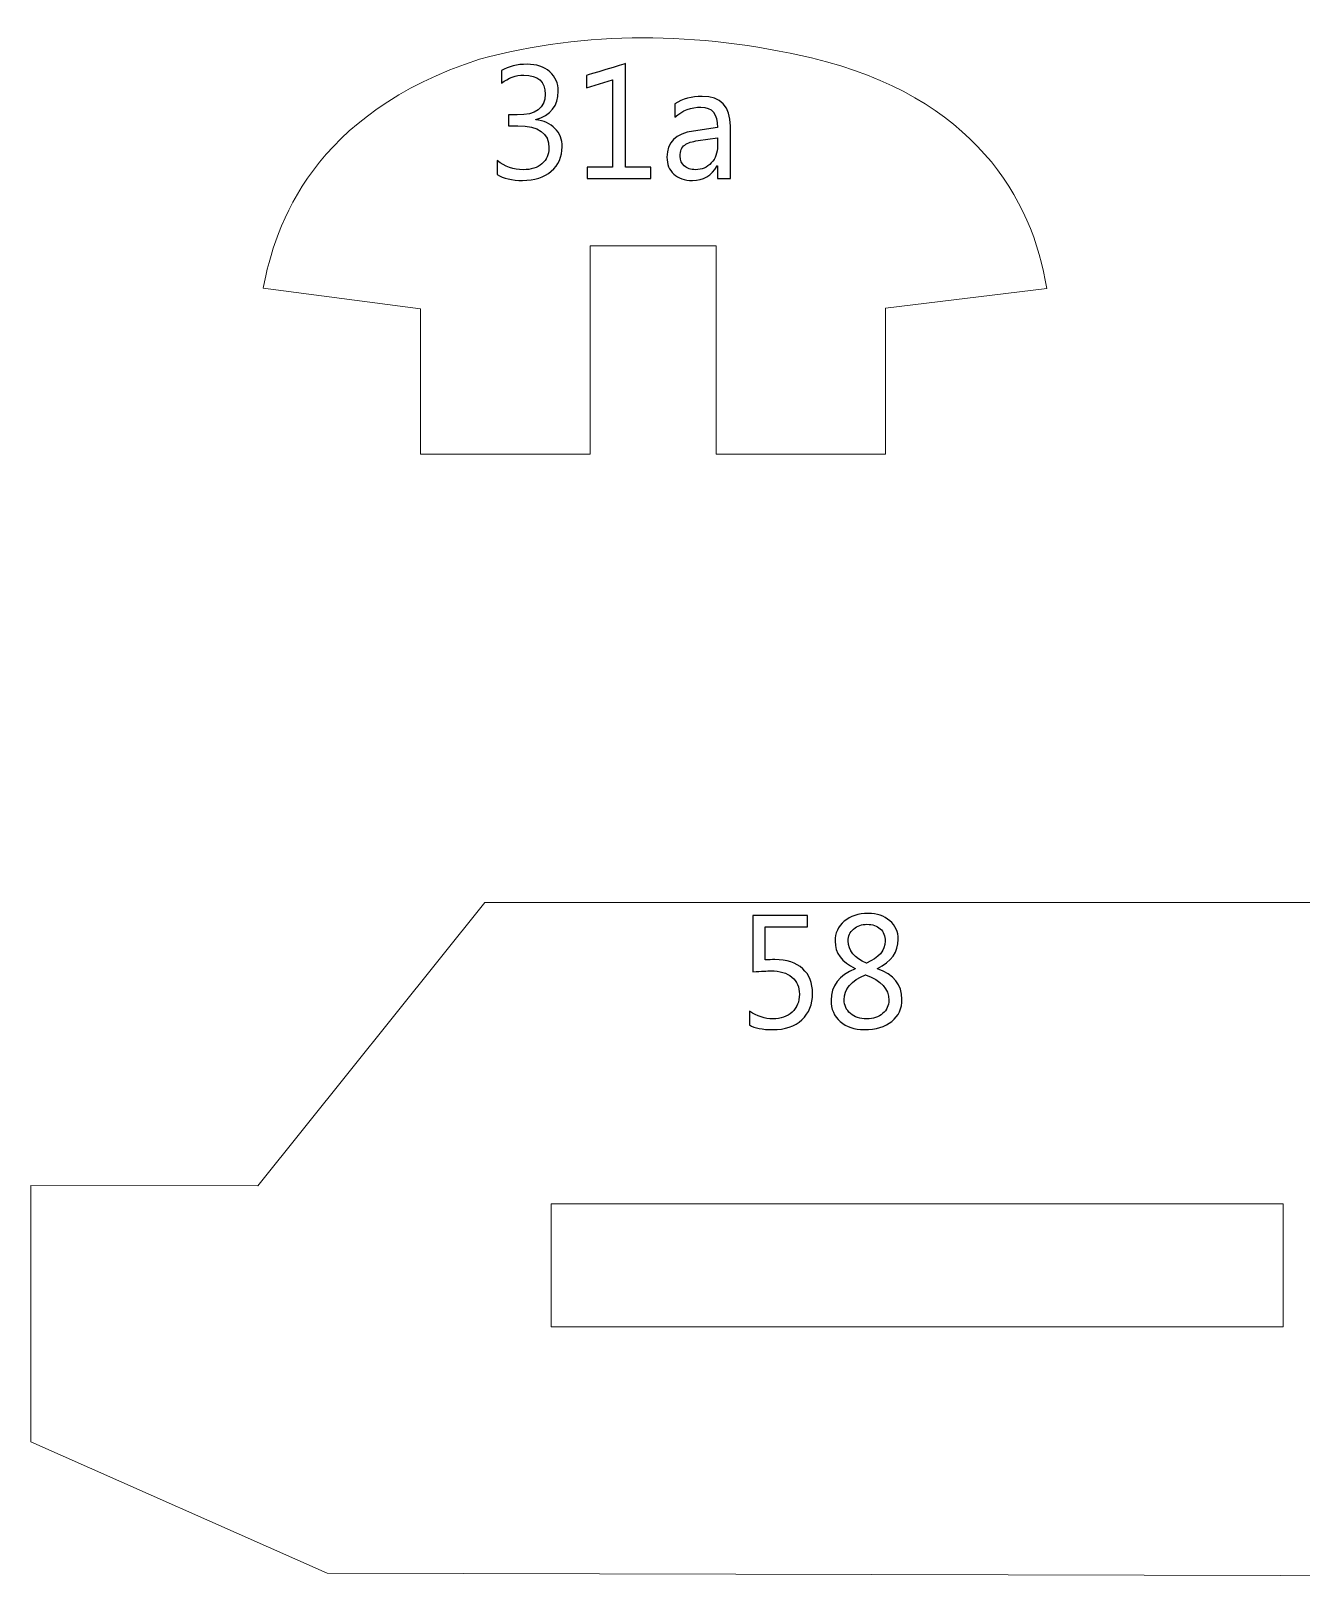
# Model space of a CAD drawing. Header units: centimetres. Extents: x -19.4 to 19.9, y -26.5 to 22.7.
# Drawn here: x -14.362 to -11.013, y -21.53 to -17.455 of the extents above; entities that cross this region are included whole.
import ezdxf

# ---------------------------------------------------------------- set-up
doc = ezdxf.new("R2010")
doc.units = ezdxf.units.CM
doc.header["$MEASUREMENT"] = 0
doc.layers.add('Camada 1', color=7, linetype='Continuous')

msp = doc.modelspace()

# ---------------------------------------------------------------- linework, layer by layer
at = {"layer": 'Camada 1', "color": 7, "lineweight": 9}
msp.add_lwpolyline([(-12.98995, -20.87278), (-11.05971, -20.87278), (-11.05971, -20.5483), (-12.98995, -20.5483), (-12.98995, -20.87278)], close=True, dxfattribs=at)
for points, knots in [([(-12.88737, -18.02204), (-12.88737, -18.02204), (-12.55493, -18.02204), (-12.55493, -18.02204), (-12.55493, -18.02204), (-12.55493, -18.02204), (-12.55515, -18.57146), (-12.55515, -18.57146), (-12.55515, -18.57146), (-12.55515, -18.57146), (-12.10846, -18.57134), (-12.10846, -18.57134), (-12.10846, -18.57134), (-12.10846, -18.57134), (-12.10816, -18.18593), (-12.10816, -18.18593), (-12.10816, -18.18593), (-12.10816, -18.18593), (-11.68338, -18.13441), (-11.68338, -18.13441), (-11.68338, -18.13441), (-11.72012, -17.89693), (-11.87628, -17.62865), (-12.30361, -17.5259), (-12.30361, -17.5259), (-12.60708, -17.45505), (-12.8964, -17.45482), (-13.17882, -17.52925), (-13.17882, -17.52925), (-13.61754, -17.6711), (-13.71925, -17.96745), (-13.74937, -18.13289), (-13.74937, -18.13289), (-13.74937, -18.13289), (-13.3349, -18.18803), (-13.3349, -18.18803), (-13.3349, -18.18803), (-13.3349, -18.18803), (-13.33484, -18.57068), (-13.33484, -18.57068), (-13.33484, -18.57068), (-13.33484, -18.57068), (-12.88733, -18.57142), (-12.88733, -18.57142), (-12.88733, -18.57142), (-12.88733, -18.57142), (-12.88737, -18.02204), (-12.88737, -18.02204)], [0, 0, 0, 0, 0.0769231, 0.0769231, 0.0769231, 0.0769231, 0.1538462, 0.1538462, 0.1538462, 0.1538462, 0.2307692, 0.2307692, 0.2307692, 0.2307692, 0.3076923, 0.3076923, 0.3076923, 0.3076923, 0.3846154, 0.3846154, 0.3846154, 0.3846154, 0.4615385, 0.4615385, 0.4615385, 0.4615385, 0.5384615, 0.5384615, 0.5384615, 0.5384615, 0.6153846, 0.6153846, 0.6153846, 0.6153846, 0.6923077, 0.6923077, 0.6923077, 0.6923077, 0.7692308, 0.7692308, 0.7692308, 0.7692308, 0.8461538, 0.8461538, 0.8461538, 0.8461539, 1, 1, 1, 1]), ([(-10.34863, -21.53004), (-10.34863, -21.53004), (-13.58085, -21.52204), (-13.58085, -21.52204), (-13.58085, -21.52204), (-13.58085, -21.52204), (-14.36219, -21.17614), (-14.36219, -21.17614), (-14.36219, -21.17614), (-14.36219, -21.17614), (-14.36197, -20.50017), (-14.36197, -20.50017), (-14.36197, -20.50017), (-14.36197, -20.50017), (-13.76387, -20.50093), (-13.76387, -20.50093), (-13.76387, -20.50093), (-13.76387, -20.50093), (-13.16497, -19.75342), (-13.16497, -19.75342), (-13.16497, -19.75342), (-13.16497, -19.75342), (-10.34863, -19.75342), (-10.34863, -19.75342), (-10.34863, -19.75342), (-10.34863, -19.75342), (-10.34863, -21.53004), (-10.34863, -21.53004)], [0, 0, 0, 0, 0.125, 0.125, 0.125, 0.125, 0.25, 0.25, 0.25, 0.25, 0.375, 0.375, 0.375, 0.375, 0.5, 0.5, 0.5, 0.5, 0.625, 0.625, 0.625, 0.625, 0.75, 0.75, 0.75, 0.75, 1, 1, 1, 1])]:
    msp.add_open_spline(points, degree=3, knots=knots, dxfattribs=at)
at = {"layer": 'Camada 1', "color": 7}
for points, knots in [([(-13.13272, -17.83315), (-13.13272, -17.83315), (-13.13272, -17.79675), (-13.13272, -17.79675), (-13.13272, -17.79675), (-13.11247, -17.81283), (-13.08954, -17.82088), (-13.06406, -17.82088), (-13.06406, -17.82088), (-13.04332, -17.82088), (-13.02681, -17.81573), (-13.01446, -17.80535), (-13.01446, -17.80535), (-13.00212, -17.79498), (-12.99598, -17.78101), (-12.99598, -17.76351), (-12.99598, -17.76351), (-12.99598, -17.72471), (-13.02349, -17.7053), (-13.07846, -17.7053), (-13.07846, -17.7053), (-13.07846, -17.7053), (-13.10308, -17.7053), (-13.10308, -17.7053), (-13.10308, -17.7053), (-13.10308, -17.7053), (-13.10308, -17.67652), (-13.10308, -17.67652), (-13.10308, -17.67652), (-13.10308, -17.67652), (-13.07966, -17.67652), (-13.07966, -17.67652), (-13.07966, -17.67652), (-13.03062, -17.67652), (-13.00614, -17.65831), (-13.00614, -17.62198), (-13.00614, -17.62198), (-13.00614, -17.58832), (-13.02484, -17.57153), (-13.06223, -17.57153), (-13.06223, -17.57153), (-13.08311, -17.57153), (-13.1028, -17.57858), (-13.12129, -17.5927), (-13.12129, -17.5927), (-13.12129, -17.5927), (-13.12129, -17.55968), (-13.12129, -17.55968), (-13.12129, -17.55968), (-13.10224, -17.54839), (-13.07973, -17.54274), (-13.05383, -17.54274), (-13.05383, -17.54274), (-13.02886, -17.54274), (-13.00889, -17.54937), (-12.99386, -17.56257), (-12.99386, -17.56257), (-12.9789, -17.57583), (-12.97142, -17.59277), (-12.97142, -17.61344), (-12.97142, -17.61344), (-12.97142, -17.65246), (-12.99125, -17.67758), (-13.03097, -17.68872), (-13.03097, -17.68872), (-13.03097, -17.68872), (-13.03097, -17.68957), (-13.03097, -17.68957), (-13.03097, -17.68957), (-13.00967, -17.69162), (-12.99273, -17.6991), (-12.98017, -17.71201), (-12.98017, -17.71201), (-12.96754, -17.72492), (-12.96126, -17.74101), (-12.96126, -17.76027), (-12.96126, -17.76027), (-12.96126, -17.78694), (-12.97079, -17.80839), (-12.98991, -17.82476), (-12.98991, -17.82476), (-13.00903, -17.84106), (-13.03422, -17.84924), (-13.06548, -17.84924), (-13.06548, -17.84924), (-13.09363, -17.84924), (-13.11606, -17.84388), (-13.13272, -17.83315)], [0, 0, 0, 0, 0.0434783, 0.0434783, 0.0434783, 0.0434783, 0.0869565, 0.0869565, 0.0869565, 0.0869565, 0.1304348, 0.1304348, 0.1304348, 0.1304348, 0.173913, 0.173913, 0.173913, 0.1739131, 0.2173913, 0.2173913, 0.2173913, 0.2173913, 0.2608696, 0.2608696, 0.2608696, 0.2608696, 0.3043478, 0.3043478, 0.3043478, 0.3043478, 0.3478261, 0.3478261, 0.3478261, 0.3478261, 0.3913043, 0.3913043, 0.3913043, 0.3913044, 0.4347826, 0.4347826, 0.4347826, 0.4347826, 0.4782609, 0.4782609, 0.4782609, 0.4782609, 0.5217391, 0.5217391, 0.5217391, 0.5217391, 0.5652174, 0.5652174, 0.5652174, 0.5652174, 0.6086957, 0.6086957, 0.6086957, 0.6086957, 0.6521739, 0.6521739, 0.6521739, 0.6521739, 0.6956522, 0.6956522, 0.6956522, 0.6956522, 0.7391304, 0.7391304, 0.7391304, 0.7391304, 0.7826087, 0.7826087, 0.7826087, 0.7826087, 0.826087, 0.826087, 0.826087, 0.826087, 0.8695652, 0.8695652, 0.8695652, 0.8695652, 0.9130435, 0.9130435, 0.9130435, 0.9130435, 1, 1, 1, 1]), ([(-12.72758, -17.84416), (-12.72758, -17.84416), (-12.89522, -17.84416), (-12.89522, -17.84416), (-12.89522, -17.84416), (-12.89522, -17.84416), (-12.89522, -17.81453), (-12.89522, -17.81453), (-12.89522, -17.81453), (-12.89522, -17.81453), (-12.82834, -17.81453), (-12.82834, -17.81453), (-12.82834, -17.81453), (-12.82834, -17.81453), (-12.82834, -17.58409), (-12.82834, -17.58409), (-12.82834, -17.58409), (-12.82834, -17.58409), (-12.89692, -17.60455), (-12.89692, -17.60455), (-12.89692, -17.60455), (-12.89692, -17.60455), (-12.89692, -17.57238), (-12.89692, -17.57238), (-12.89692, -17.57238), (-12.89692, -17.57238), (-12.79447, -17.54105), (-12.79447, -17.54105), (-12.79447, -17.54105), (-12.79447, -17.54105), (-12.79447, -17.81453), (-12.79447, -17.81453), (-12.79447, -17.81453), (-12.79447, -17.81453), (-12.72758, -17.81453), (-12.72758, -17.81453), (-12.72758, -17.81453), (-12.72758, -17.81453), (-12.72758, -17.84416), (-12.72758, -17.84416)], [0, 0, 0, 0, 0.0909091, 0.0909091, 0.0909091, 0.0909091, 0.1818182, 0.1818182, 0.1818182, 0.1818182, 0.2727273, 0.2727273, 0.2727273, 0.2727273, 0.3636364, 0.3636364, 0.3636364, 0.3636364, 0.4545455, 0.4545455, 0.4545455, 0.4545455, 0.5454545, 0.5454545, 0.5454545, 0.5454546, 0.6363636, 0.6363636, 0.6363636, 0.6363636, 0.7272727, 0.7272727, 0.7272727, 0.7272727, 0.8181818, 0.8181818, 0.8181818, 0.8181818, 1, 1, 1, 1]), ([(-12.5176, -17.84416), (-12.5176, -17.84416), (-12.55147, -17.84416), (-12.55147, -17.84416), (-12.55147, -17.84416), (-12.55147, -17.84416), (-12.55147, -17.81107), (-12.55147, -17.81107), (-12.55147, -17.81107), (-12.55147, -17.81107), (-12.55232, -17.81107), (-12.55232, -17.81107), (-12.55232, -17.81107), (-12.56706, -17.83654), (-12.58872, -17.84924), (-12.61744, -17.84924), (-12.61744, -17.84924), (-12.63854, -17.84924), (-12.65505, -17.84367), (-12.66697, -17.83245), (-12.66697, -17.83245), (-12.6789, -17.8213), (-12.68482, -17.80648), (-12.68482, -17.788), (-12.68482, -17.788), (-12.68482, -17.74841), (-12.66154, -17.72534), (-12.61497, -17.71885), (-12.61497, -17.71885), (-12.61497, -17.71885), (-12.55147, -17.70996), (-12.55147, -17.70996), (-12.55147, -17.70996), (-12.55147, -17.67384), (-12.56601, -17.65577), (-12.59507, -17.65577), (-12.59507, -17.65577), (-12.62055, -17.65577), (-12.64355, -17.66452), (-12.66408, -17.68202), (-12.66408, -17.68202), (-12.66408, -17.68202), (-12.66408, -17.64731), (-12.66408, -17.64731), (-12.66408, -17.64731), (-12.64327, -17.63404), (-12.61935, -17.62741), (-12.59218, -17.62741), (-12.59218, -17.62741), (-12.54244, -17.62741), (-12.5176, -17.65373), (-12.5176, -17.70643), (-12.5176, -17.70643), (-12.5176, -17.70643), (-12.5176, -17.84416), (-12.5176, -17.84416)], [0, 0, 0, 0, 0.0666667, 0.0666667, 0.0666667, 0.0666667, 0.1333333, 0.1333333, 0.1333333, 0.1333333, 0.2, 0.2, 0.2, 0.2, 0.2666667, 0.2666667, 0.2666667, 0.2666667, 0.3333333, 0.3333333, 0.3333333, 0.3333333, 0.4, 0.4, 0.4, 0.4, 0.4666667, 0.4666667, 0.4666667, 0.4666667, 0.5333333, 0.5333333, 0.5333333, 0.5333333, 0.6, 0.6, 0.6, 0.6, 0.6666667, 0.6666667, 0.6666667, 0.6666667, 0.7333333, 0.7333333, 0.7333333, 0.7333333, 0.8, 0.8, 0.8, 0.8, 0.8666667, 0.8666667, 0.8666667, 0.8666667, 1, 1, 1, 1]), ([(-12.55147, -17.73705), (-12.55147, -17.73705), (-12.60255, -17.74411), (-12.60255, -17.74411), (-12.60255, -17.74411), (-12.61829, -17.7463), (-12.63014, -17.75025), (-12.63811, -17.75582), (-12.63811, -17.75582), (-12.64609, -17.76147), (-12.65011, -17.77135), (-12.65011, -17.7856), (-12.65011, -17.7856), (-12.65011, -17.79597), (-12.64644, -17.80444), (-12.63903, -17.811), (-12.63903, -17.811), (-12.63169, -17.81756), (-12.62182, -17.82088), (-12.60961, -17.82088), (-12.60961, -17.82088), (-12.59275, -17.82088), (-12.57885, -17.81495), (-12.56791, -17.80317), (-12.56791, -17.80317), (-12.55697, -17.79131), (-12.55147, -17.77636), (-12.55147, -17.75822), (-12.55147, -17.75822), (-12.55147, -17.75822), (-12.55147, -17.73705), (-12.55147, -17.73705)], [0, 0, 0, 0, 0.1111111, 0.1111111, 0.1111111, 0.1111111, 0.2222222, 0.2222222, 0.2222222, 0.2222222, 0.3333333, 0.3333333, 0.3333333, 0.3333333, 0.4444444, 0.4444444, 0.4444444, 0.4444445, 0.5555556, 0.5555556, 0.5555556, 0.5555556, 0.6666667, 0.6666667, 0.6666667, 0.6666667, 0.7777778, 0.7777778, 0.7777778, 0.7777778, 1, 1, 1, 1]), ([(-12.46724, -20.07654), (-12.46724, -20.07654), (-12.46724, -20.04056), (-12.46724, -20.04056), (-12.46724, -20.04056), (-12.44699, -20.05382), (-12.42639, -20.06046), (-12.40544, -20.06046), (-12.40544, -20.06046), (-12.38448, -20.06046), (-12.36762, -20.05453), (-12.35478, -20.04268), (-12.35478, -20.04268), (-12.342, -20.03089), (-12.33558, -20.01516), (-12.33558, -19.99561), (-12.33558, -19.99561), (-12.33558, -19.97621), (-12.34215, -19.96104), (-12.3552, -19.95018), (-12.3552, -19.95018), (-12.36832, -19.93931), (-12.38702, -19.93388), (-12.41143, -19.93388), (-12.41143, -19.93388), (-12.41969, -19.93388), (-12.43521, -19.93472), (-12.45793, -19.93635), (-12.45793, -19.93635), (-12.45793, -19.93635), (-12.45793, -19.7874), (-12.45793, -19.7874), (-12.45793, -19.7874), (-12.45793, -19.7874), (-12.31442, -19.7874), (-12.31442, -19.7874), (-12.31442, -19.7874), (-12.31442, -19.7874), (-12.31442, -19.81788), (-12.31442, -19.81788), (-12.31442, -19.81788), (-12.31442, -19.81788), (-12.42576, -19.81788), (-12.42576, -19.81788), (-12.42576, -19.81788), (-12.42576, -19.81788), (-12.42576, -19.90509), (-12.42576, -19.90509), (-12.42576, -19.90509), (-12.41665, -19.90453), (-12.40826, -19.90424), (-12.4005, -19.90424), (-12.4005, -19.90424), (-12.36882, -19.90424), (-12.34426, -19.91222), (-12.32691, -19.92809), (-12.32691, -19.92809), (-12.30955, -19.94397), (-12.30087, -19.96577), (-12.30087, -19.99343), (-12.30087, -19.99343), (-12.30087, -20.02207), (-12.31018, -20.04515), (-12.32888, -20.06257), (-12.32888, -20.06257), (-12.34758, -20.08007), (-12.37326, -20.08882), (-12.40579, -20.08882), (-12.40579, -20.08882), (-12.43323, -20.08882), (-12.4537, -20.08473), (-12.46724, -20.07654)], [0, 0, 0, 0, 0.0526316, 0.0526316, 0.0526316, 0.0526316, 0.1052632, 0.1052632, 0.1052632, 0.1052632, 0.1578947, 0.1578947, 0.1578947, 0.1578947, 0.2105263, 0.2105263, 0.2105263, 0.2105263, 0.2631579, 0.2631579, 0.2631579, 0.2631579, 0.3157895, 0.3157895, 0.3157895, 0.3157895, 0.3684211, 0.3684211, 0.3684211, 0.3684211, 0.4210526, 0.4210526, 0.4210526, 0.4210526, 0.4736842, 0.4736842, 0.4736842, 0.4736842, 0.5263158, 0.5263158, 0.5263158, 0.5263158, 0.5789474, 0.5789474, 0.5789474, 0.5789474, 0.6315789, 0.6315789, 0.6315789, 0.631579, 0.6842105, 0.6842105, 0.6842105, 0.6842105, 0.7368421, 0.7368421, 0.7368421, 0.7368421, 0.7894737, 0.7894737, 0.7894737, 0.7894737, 0.8421053, 0.8421053, 0.8421053, 0.8421053, 0.8947368, 0.8947368, 0.8947368, 0.8947369, 1, 1, 1, 1]), ([(-12.18826, -19.92837), (-12.18826, -19.92837), (-12.18826, -19.92753), (-12.18826, -19.92753), (-12.18826, -19.92753), (-12.22382, -19.91102), (-12.2416, -19.88703), (-12.2416, -19.85556), (-12.2416, -19.85556), (-12.2416, -19.83418), (-12.23349, -19.81661), (-12.21719, -19.80292), (-12.21719, -19.80292), (-12.20089, -19.78917), (-12.17994, -19.78232), (-12.15425, -19.78232), (-12.15425, -19.78232), (-12.13111, -19.78232), (-12.11206, -19.78874), (-12.09717, -19.80158), (-12.09717, -19.80158), (-12.08229, -19.81443), (-12.07481, -19.83086), (-12.07481, -19.85097), (-12.07481, -19.85097), (-12.07481, -19.88385), (-12.09315, -19.90932), (-12.12984, -19.92753), (-12.12984, -19.92753), (-12.12984, -19.92753), (-12.12984, -19.92837), (-12.12984, -19.92837), (-12.12984, -19.92837), (-12.08666, -19.94383), (-12.06507, -19.97057), (-12.06507, -20.0086), (-12.06507, -20.0086), (-12.06507, -20.03315), (-12.07389, -20.05262), (-12.09153, -20.06709), (-12.09153, -20.06709), (-12.1091, -20.08155), (-12.13365, -20.08882), (-12.16505, -20.08882), (-12.16505, -20.08882), (-12.19038, -20.08882), (-12.21119, -20.08162), (-12.22763, -20.0673), (-12.22763, -20.0673), (-12.244, -20.05298), (-12.25219, -20.03435), (-12.25219, -20.01149), (-12.25219, -20.01149), (-12.25219, -19.97346), (-12.23088, -19.94573), (-12.18826, -19.92837)], [0, 0, 0, 0, 0.0666667, 0.0666667, 0.0666667, 0.0666667, 0.1333333, 0.1333333, 0.1333333, 0.1333333, 0.2, 0.2, 0.2, 0.2, 0.2666667, 0.2666667, 0.2666667, 0.2666667, 0.3333333, 0.3333333, 0.3333333, 0.3333333, 0.4, 0.4, 0.4, 0.4, 0.4666667, 0.4666667, 0.4666667, 0.4666667, 0.5333333, 0.5333333, 0.5333333, 0.5333333, 0.6, 0.6, 0.6, 0.6, 0.6666667, 0.6666667, 0.6666667, 0.6666667, 0.7333333, 0.7333333, 0.7333333, 0.7333333, 0.8, 0.8, 0.8, 0.8, 0.8666667, 0.8666667, 0.8666667, 0.8666667, 1, 1, 1, 1]), ([(-12.10952, -19.85521), (-12.10952, -19.84152), (-12.11382, -19.83079), (-12.12236, -19.82289), (-12.12236, -19.82289), (-12.1309, -19.81506), (-12.14261, -19.81111), (-12.15736, -19.81111), (-12.15736, -19.81111), (-12.17119, -19.81111), (-12.1829, -19.8152), (-12.1925, -19.82346), (-12.1925, -19.82346), (-12.20209, -19.83164), (-12.20689, -19.84208), (-12.20689, -19.85478), (-12.20689, -19.85478), (-12.20689, -19.88061), (-12.1908, -19.90001), (-12.15863, -19.91313), (-12.15863, -19.91313), (-12.12589, -19.89959), (-12.10952, -19.88033), (-12.10952, -19.85521)], [0, 0, 0, 0, 0.1428571, 0.1428571, 0.1428571, 0.1428572, 0.2857143, 0.2857143, 0.2857143, 0.2857143, 0.4285714, 0.4285714, 0.4285714, 0.4285714, 0.5714286, 0.5714286, 0.5714286, 0.5714286, 0.7142857, 0.7142857, 0.7142857, 0.7142857, 1, 1, 1, 1]), ([(-12.16089, -19.94446), (-12.19863, -19.95949), (-12.21747, -19.98136), (-12.21747, -20.00994), (-12.21747, -20.00994), (-12.21747, -20.02468), (-12.21197, -20.03682), (-12.20103, -20.04627), (-12.20103, -20.04627), (-12.1901, -20.05573), (-12.1757, -20.06046), (-12.15778, -20.06046), (-12.15778, -20.06046), (-12.14071, -20.06046), (-12.12681, -20.0558), (-12.11601, -20.04649), (-12.11601, -20.04649), (-12.10522, -20.03717), (-12.09978, -20.02539), (-12.09978, -20.01114), (-12.09978, -20.01114), (-12.09978, -19.98136), (-12.12017, -19.95907), (-12.16089, -19.94446)], [0, 0, 0, 0, 0.1428571, 0.1428571, 0.1428571, 0.1428572, 0.2857143, 0.2857143, 0.2857143, 0.2857143, 0.4285714, 0.4285714, 0.4285714, 0.4285714, 0.5714286, 0.5714286, 0.5714286, 0.5714286, 0.7142857, 0.7142857, 0.7142857, 0.7142857, 1, 1, 1, 1])]:
    msp.add_open_spline(points, degree=3, knots=knots, dxfattribs=at)
at = {"layer": 'Camada 1', "color": 250, "lineweight": 9}
for points, knots in [([(-13.13272, -17.83315), (-13.13272, -17.83315), (-13.13272, -17.79675), (-13.13272, -17.79675), (-13.13272, -17.79675), (-13.11247, -17.81283), (-13.08954, -17.82088), (-13.06406, -17.82088), (-13.06406, -17.82088), (-13.04332, -17.82088), (-13.02681, -17.81573), (-13.01446, -17.80535), (-13.01446, -17.80535), (-13.00212, -17.79498), (-12.99598, -17.78101), (-12.99598, -17.76351), (-12.99598, -17.76351), (-12.99598, -17.72471), (-13.02349, -17.7053), (-13.07846, -17.7053), (-13.07846, -17.7053), (-13.07846, -17.7053), (-13.10308, -17.7053), (-13.10308, -17.7053), (-13.10308, -17.7053), (-13.10308, -17.7053), (-13.10308, -17.67652), (-13.10308, -17.67652), (-13.10308, -17.67652), (-13.10308, -17.67652), (-13.07966, -17.67652), (-13.07966, -17.67652), (-13.07966, -17.67652), (-13.03062, -17.67652), (-13.00614, -17.65831), (-13.00614, -17.62198), (-13.00614, -17.62198), (-13.00614, -17.58832), (-13.02484, -17.57153), (-13.06223, -17.57153), (-13.06223, -17.57153), (-13.08311, -17.57153), (-13.1028, -17.57858), (-13.12129, -17.5927), (-13.12129, -17.5927), (-13.12129, -17.5927), (-13.12129, -17.55968), (-13.12129, -17.55968), (-13.12129, -17.55968), (-13.10224, -17.54839), (-13.07973, -17.54274), (-13.05383, -17.54274), (-13.05383, -17.54274), (-13.02886, -17.54274), (-13.00889, -17.54937), (-12.99386, -17.56257), (-12.99386, -17.56257), (-12.9789, -17.57583), (-12.97142, -17.59277), (-12.97142, -17.61344), (-12.97142, -17.61344), (-12.97142, -17.65246), (-12.99125, -17.67758), (-13.03097, -17.68872), (-13.03097, -17.68872), (-13.03097, -17.68872), (-13.03097, -17.68957), (-13.03097, -17.68957), (-13.03097, -17.68957), (-13.00967, -17.69162), (-12.99273, -17.6991), (-12.98017, -17.71201), (-12.98017, -17.71201), (-12.96754, -17.72492), (-12.96126, -17.74101), (-12.96126, -17.76027), (-12.96126, -17.76027), (-12.96126, -17.78694), (-12.97079, -17.80839), (-12.98991, -17.82476), (-12.98991, -17.82476), (-13.00903, -17.84106), (-13.03422, -17.84924), (-13.06548, -17.84924), (-13.06548, -17.84924), (-13.09363, -17.84924), (-13.11606, -17.84388), (-13.13272, -17.83315)], [0, 0, 0, 0, 0.0434783, 0.0434783, 0.0434783, 0.0434783, 0.0869565, 0.0869565, 0.0869565, 0.0869565, 0.1304348, 0.1304348, 0.1304348, 0.1304348, 0.173913, 0.173913, 0.173913, 0.1739131, 0.2173913, 0.2173913, 0.2173913, 0.2173913, 0.2608696, 0.2608696, 0.2608696, 0.2608696, 0.3043478, 0.3043478, 0.3043478, 0.3043478, 0.3478261, 0.3478261, 0.3478261, 0.3478261, 0.3913043, 0.3913043, 0.3913043, 0.3913044, 0.4347826, 0.4347826, 0.4347826, 0.4347826, 0.4782609, 0.4782609, 0.4782609, 0.4782609, 0.5217391, 0.5217391, 0.5217391, 0.5217391, 0.5652174, 0.5652174, 0.5652174, 0.5652174, 0.6086957, 0.6086957, 0.6086957, 0.6086957, 0.6521739, 0.6521739, 0.6521739, 0.6521739, 0.6956522, 0.6956522, 0.6956522, 0.6956522, 0.7391304, 0.7391304, 0.7391304, 0.7391304, 0.7826087, 0.7826087, 0.7826087, 0.7826087, 0.826087, 0.826087, 0.826087, 0.826087, 0.8695652, 0.8695652, 0.8695652, 0.8695652, 0.9130435, 0.9130435, 0.9130435, 0.9130435, 1, 1, 1, 1]), ([(-12.72758, -17.84416), (-12.72758, -17.84416), (-12.89522, -17.84416), (-12.89522, -17.84416), (-12.89522, -17.84416), (-12.89522, -17.84416), (-12.89522, -17.81453), (-12.89522, -17.81453), (-12.89522, -17.81453), (-12.89522, -17.81453), (-12.82834, -17.81453), (-12.82834, -17.81453), (-12.82834, -17.81453), (-12.82834, -17.81453), (-12.82834, -17.58409), (-12.82834, -17.58409), (-12.82834, -17.58409), (-12.82834, -17.58409), (-12.89692, -17.60455), (-12.89692, -17.60455), (-12.89692, -17.60455), (-12.89692, -17.60455), (-12.89692, -17.57238), (-12.89692, -17.57238), (-12.89692, -17.57238), (-12.89692, -17.57238), (-12.79447, -17.54105), (-12.79447, -17.54105), (-12.79447, -17.54105), (-12.79447, -17.54105), (-12.79447, -17.81453), (-12.79447, -17.81453), (-12.79447, -17.81453), (-12.79447, -17.81453), (-12.72758, -17.81453), (-12.72758, -17.81453), (-12.72758, -17.81453), (-12.72758, -17.81453), (-12.72758, -17.84416), (-12.72758, -17.84416)], [0, 0, 0, 0, 0.0909091, 0.0909091, 0.0909091, 0.0909091, 0.1818182, 0.1818182, 0.1818182, 0.1818182, 0.2727273, 0.2727273, 0.2727273, 0.2727273, 0.3636364, 0.3636364, 0.3636364, 0.3636364, 0.4545455, 0.4545455, 0.4545455, 0.4545455, 0.5454545, 0.5454545, 0.5454545, 0.5454546, 0.6363636, 0.6363636, 0.6363636, 0.6363636, 0.7272727, 0.7272727, 0.7272727, 0.7272727, 0.8181818, 0.8181818, 0.8181818, 0.8181818, 1, 1, 1, 1]), ([(-12.5176, -17.84416), (-12.5176, -17.84416), (-12.55147, -17.84416), (-12.55147, -17.84416), (-12.55147, -17.84416), (-12.55147, -17.84416), (-12.55147, -17.81107), (-12.55147, -17.81107), (-12.55147, -17.81107), (-12.55147, -17.81107), (-12.55232, -17.81107), (-12.55232, -17.81107), (-12.55232, -17.81107), (-12.56706, -17.83654), (-12.58872, -17.84924), (-12.61744, -17.84924), (-12.61744, -17.84924), (-12.63854, -17.84924), (-12.65505, -17.84367), (-12.66697, -17.83245), (-12.66697, -17.83245), (-12.6789, -17.8213), (-12.68482, -17.80648), (-12.68482, -17.788), (-12.68482, -17.788), (-12.68482, -17.74841), (-12.66154, -17.72534), (-12.61497, -17.71885), (-12.61497, -17.71885), (-12.61497, -17.71885), (-12.55147, -17.70996), (-12.55147, -17.70996), (-12.55147, -17.70996), (-12.55147, -17.67384), (-12.56601, -17.65577), (-12.59507, -17.65577), (-12.59507, -17.65577), (-12.62055, -17.65577), (-12.64355, -17.66452), (-12.66408, -17.68202), (-12.66408, -17.68202), (-12.66408, -17.68202), (-12.66408, -17.64731), (-12.66408, -17.64731), (-12.66408, -17.64731), (-12.64327, -17.63404), (-12.61935, -17.62741), (-12.59218, -17.62741), (-12.59218, -17.62741), (-12.54244, -17.62741), (-12.5176, -17.65373), (-12.5176, -17.70643), (-12.5176, -17.70643), (-12.5176, -17.70643), (-12.5176, -17.84416), (-12.5176, -17.84416)], [0, 0, 0, 0, 0.0666667, 0.0666667, 0.0666667, 0.0666667, 0.1333333, 0.1333333, 0.1333333, 0.1333333, 0.2, 0.2, 0.2, 0.2, 0.2666667, 0.2666667, 0.2666667, 0.2666667, 0.3333333, 0.3333333, 0.3333333, 0.3333333, 0.4, 0.4, 0.4, 0.4, 0.4666667, 0.4666667, 0.4666667, 0.4666667, 0.5333333, 0.5333333, 0.5333333, 0.5333333, 0.6, 0.6, 0.6, 0.6, 0.6666667, 0.6666667, 0.6666667, 0.6666667, 0.7333333, 0.7333333, 0.7333333, 0.7333333, 0.8, 0.8, 0.8, 0.8, 0.8666667, 0.8666667, 0.8666667, 0.8666667, 1, 1, 1, 1]), ([(-12.55147, -17.73705), (-12.55147, -17.73705), (-12.60255, -17.74411), (-12.60255, -17.74411), (-12.60255, -17.74411), (-12.61829, -17.7463), (-12.63014, -17.75025), (-12.63811, -17.75582), (-12.63811, -17.75582), (-12.64609, -17.76147), (-12.65011, -17.77135), (-12.65011, -17.7856), (-12.65011, -17.7856), (-12.65011, -17.79597), (-12.64644, -17.80444), (-12.63903, -17.811), (-12.63903, -17.811), (-12.63169, -17.81756), (-12.62182, -17.82088), (-12.60961, -17.82088), (-12.60961, -17.82088), (-12.59275, -17.82088), (-12.57885, -17.81495), (-12.56791, -17.80317), (-12.56791, -17.80317), (-12.55697, -17.79131), (-12.55147, -17.77636), (-12.55147, -17.75822), (-12.55147, -17.75822), (-12.55147, -17.75822), (-12.55147, -17.73705), (-12.55147, -17.73705)], [0, 0, 0, 0, 0.1111111, 0.1111111, 0.1111111, 0.1111111, 0.2222222, 0.2222222, 0.2222222, 0.2222222, 0.3333333, 0.3333333, 0.3333333, 0.3333333, 0.4444444, 0.4444444, 0.4444444, 0.4444445, 0.5555556, 0.5555556, 0.5555556, 0.5555556, 0.6666667, 0.6666667, 0.6666667, 0.6666667, 0.7777778, 0.7777778, 0.7777778, 0.7777778, 1, 1, 1, 1]), ([(-12.46724, -20.07654), (-12.46724, -20.07654), (-12.46724, -20.04056), (-12.46724, -20.04056), (-12.46724, -20.04056), (-12.44699, -20.05382), (-12.42639, -20.06046), (-12.40544, -20.06046), (-12.40544, -20.06046), (-12.38448, -20.06046), (-12.36762, -20.05453), (-12.35478, -20.04268), (-12.35478, -20.04268), (-12.342, -20.03089), (-12.33558, -20.01516), (-12.33558, -19.99561), (-12.33558, -19.99561), (-12.33558, -19.97621), (-12.34215, -19.96104), (-12.3552, -19.95018), (-12.3552, -19.95018), (-12.36832, -19.93931), (-12.38702, -19.93388), (-12.41143, -19.93388), (-12.41143, -19.93388), (-12.41969, -19.93388), (-12.43521, -19.93472), (-12.45793, -19.93635), (-12.45793, -19.93635), (-12.45793, -19.93635), (-12.45793, -19.7874), (-12.45793, -19.7874), (-12.45793, -19.7874), (-12.45793, -19.7874), (-12.31442, -19.7874), (-12.31442, -19.7874), (-12.31442, -19.7874), (-12.31442, -19.7874), (-12.31442, -19.81788), (-12.31442, -19.81788), (-12.31442, -19.81788), (-12.31442, -19.81788), (-12.42576, -19.81788), (-12.42576, -19.81788), (-12.42576, -19.81788), (-12.42576, -19.81788), (-12.42576, -19.90509), (-12.42576, -19.90509), (-12.42576, -19.90509), (-12.41665, -19.90453), (-12.40826, -19.90424), (-12.4005, -19.90424), (-12.4005, -19.90424), (-12.36882, -19.90424), (-12.34426, -19.91222), (-12.32691, -19.92809), (-12.32691, -19.92809), (-12.30955, -19.94397), (-12.30087, -19.96577), (-12.30087, -19.99343), (-12.30087, -19.99343), (-12.30087, -20.02207), (-12.31018, -20.04515), (-12.32888, -20.06257), (-12.32888, -20.06257), (-12.34758, -20.08007), (-12.37326, -20.08882), (-12.40579, -20.08882), (-12.40579, -20.08882), (-12.43323, -20.08882), (-12.4537, -20.08473), (-12.46724, -20.07654)], [0, 0, 0, 0, 0.0526316, 0.0526316, 0.0526316, 0.0526316, 0.1052632, 0.1052632, 0.1052632, 0.1052632, 0.1578947, 0.1578947, 0.1578947, 0.1578947, 0.2105263, 0.2105263, 0.2105263, 0.2105263, 0.2631579, 0.2631579, 0.2631579, 0.2631579, 0.3157895, 0.3157895, 0.3157895, 0.3157895, 0.3684211, 0.3684211, 0.3684211, 0.3684211, 0.4210526, 0.4210526, 0.4210526, 0.4210526, 0.4736842, 0.4736842, 0.4736842, 0.4736842, 0.5263158, 0.5263158, 0.5263158, 0.5263158, 0.5789474, 0.5789474, 0.5789474, 0.5789474, 0.6315789, 0.6315789, 0.6315789, 0.631579, 0.6842105, 0.6842105, 0.6842105, 0.6842105, 0.7368421, 0.7368421, 0.7368421, 0.7368421, 0.7894737, 0.7894737, 0.7894737, 0.7894737, 0.8421053, 0.8421053, 0.8421053, 0.8421053, 0.8947368, 0.8947368, 0.8947368, 0.8947369, 1, 1, 1, 1]), ([(-12.18826, -19.92837), (-12.18826, -19.92837), (-12.18826, -19.92753), (-12.18826, -19.92753), (-12.18826, -19.92753), (-12.22382, -19.91102), (-12.2416, -19.88703), (-12.2416, -19.85556), (-12.2416, -19.85556), (-12.2416, -19.83418), (-12.23349, -19.81661), (-12.21719, -19.80292), (-12.21719, -19.80292), (-12.20089, -19.78917), (-12.17994, -19.78232), (-12.15425, -19.78232), (-12.15425, -19.78232), (-12.13111, -19.78232), (-12.11206, -19.78874), (-12.09717, -19.80158), (-12.09717, -19.80158), (-12.08229, -19.81443), (-12.07481, -19.83086), (-12.07481, -19.85097), (-12.07481, -19.85097), (-12.07481, -19.88385), (-12.09315, -19.90932), (-12.12984, -19.92753), (-12.12984, -19.92753), (-12.12984, -19.92753), (-12.12984, -19.92837), (-12.12984, -19.92837), (-12.12984, -19.92837), (-12.08666, -19.94383), (-12.06507, -19.97057), (-12.06507, -20.0086), (-12.06507, -20.0086), (-12.06507, -20.03315), (-12.07389, -20.05262), (-12.09153, -20.06709), (-12.09153, -20.06709), (-12.1091, -20.08155), (-12.13365, -20.08882), (-12.16505, -20.08882), (-12.16505, -20.08882), (-12.19038, -20.08882), (-12.21119, -20.08162), (-12.22763, -20.0673), (-12.22763, -20.0673), (-12.244, -20.05298), (-12.25219, -20.03435), (-12.25219, -20.01149), (-12.25219, -20.01149), (-12.25219, -19.97346), (-12.23088, -19.94573), (-12.18826, -19.92837)], [0, 0, 0, 0, 0.0666667, 0.0666667, 0.0666667, 0.0666667, 0.1333333, 0.1333333, 0.1333333, 0.1333333, 0.2, 0.2, 0.2, 0.2, 0.2666667, 0.2666667, 0.2666667, 0.2666667, 0.3333333, 0.3333333, 0.3333333, 0.3333333, 0.4, 0.4, 0.4, 0.4, 0.4666667, 0.4666667, 0.4666667, 0.4666667, 0.5333333, 0.5333333, 0.5333333, 0.5333333, 0.6, 0.6, 0.6, 0.6, 0.6666667, 0.6666667, 0.6666667, 0.6666667, 0.7333333, 0.7333333, 0.7333333, 0.7333333, 0.8, 0.8, 0.8, 0.8, 0.8666667, 0.8666667, 0.8666667, 0.8666667, 1, 1, 1, 1]), ([(-12.10952, -19.85521), (-12.10952, -19.84152), (-12.11382, -19.83079), (-12.12236, -19.82289), (-12.12236, -19.82289), (-12.1309, -19.81506), (-12.14261, -19.81111), (-12.15736, -19.81111), (-12.15736, -19.81111), (-12.17119, -19.81111), (-12.1829, -19.8152), (-12.1925, -19.82346), (-12.1925, -19.82346), (-12.20209, -19.83164), (-12.20689, -19.84208), (-12.20689, -19.85478), (-12.20689, -19.85478), (-12.20689, -19.88061), (-12.1908, -19.90001), (-12.15863, -19.91313), (-12.15863, -19.91313), (-12.12589, -19.89959), (-12.10952, -19.88033), (-12.10952, -19.85521)], [0, 0, 0, 0, 0.1428571, 0.1428571, 0.1428571, 0.1428572, 0.2857143, 0.2857143, 0.2857143, 0.2857143, 0.4285714, 0.4285714, 0.4285714, 0.4285714, 0.5714286, 0.5714286, 0.5714286, 0.5714286, 0.7142857, 0.7142857, 0.7142857, 0.7142857, 1, 1, 1, 1]), ([(-12.16089, -19.94446), (-12.19863, -19.95949), (-12.21747, -19.98136), (-12.21747, -20.00994), (-12.21747, -20.00994), (-12.21747, -20.02468), (-12.21197, -20.03682), (-12.20103, -20.04627), (-12.20103, -20.04627), (-12.1901, -20.05573), (-12.1757, -20.06046), (-12.15778, -20.06046), (-12.15778, -20.06046), (-12.14071, -20.06046), (-12.12681, -20.0558), (-12.11601, -20.04649), (-12.11601, -20.04649), (-12.10522, -20.03717), (-12.09978, -20.02539), (-12.09978, -20.01114), (-12.09978, -20.01114), (-12.09978, -19.98136), (-12.12017, -19.95907), (-12.16089, -19.94446)], [0, 0, 0, 0, 0.1428571, 0.1428571, 0.1428571, 0.1428572, 0.2857143, 0.2857143, 0.2857143, 0.2857143, 0.4285714, 0.4285714, 0.4285714, 0.4285714, 0.5714286, 0.5714286, 0.5714286, 0.5714286, 0.7142857, 0.7142857, 0.7142857, 0.7142857, 1, 1, 1, 1])]:
    msp.add_open_spline(points, degree=3, knots=knots, dxfattribs=at)

doc.saveas('drawing.dxf')
